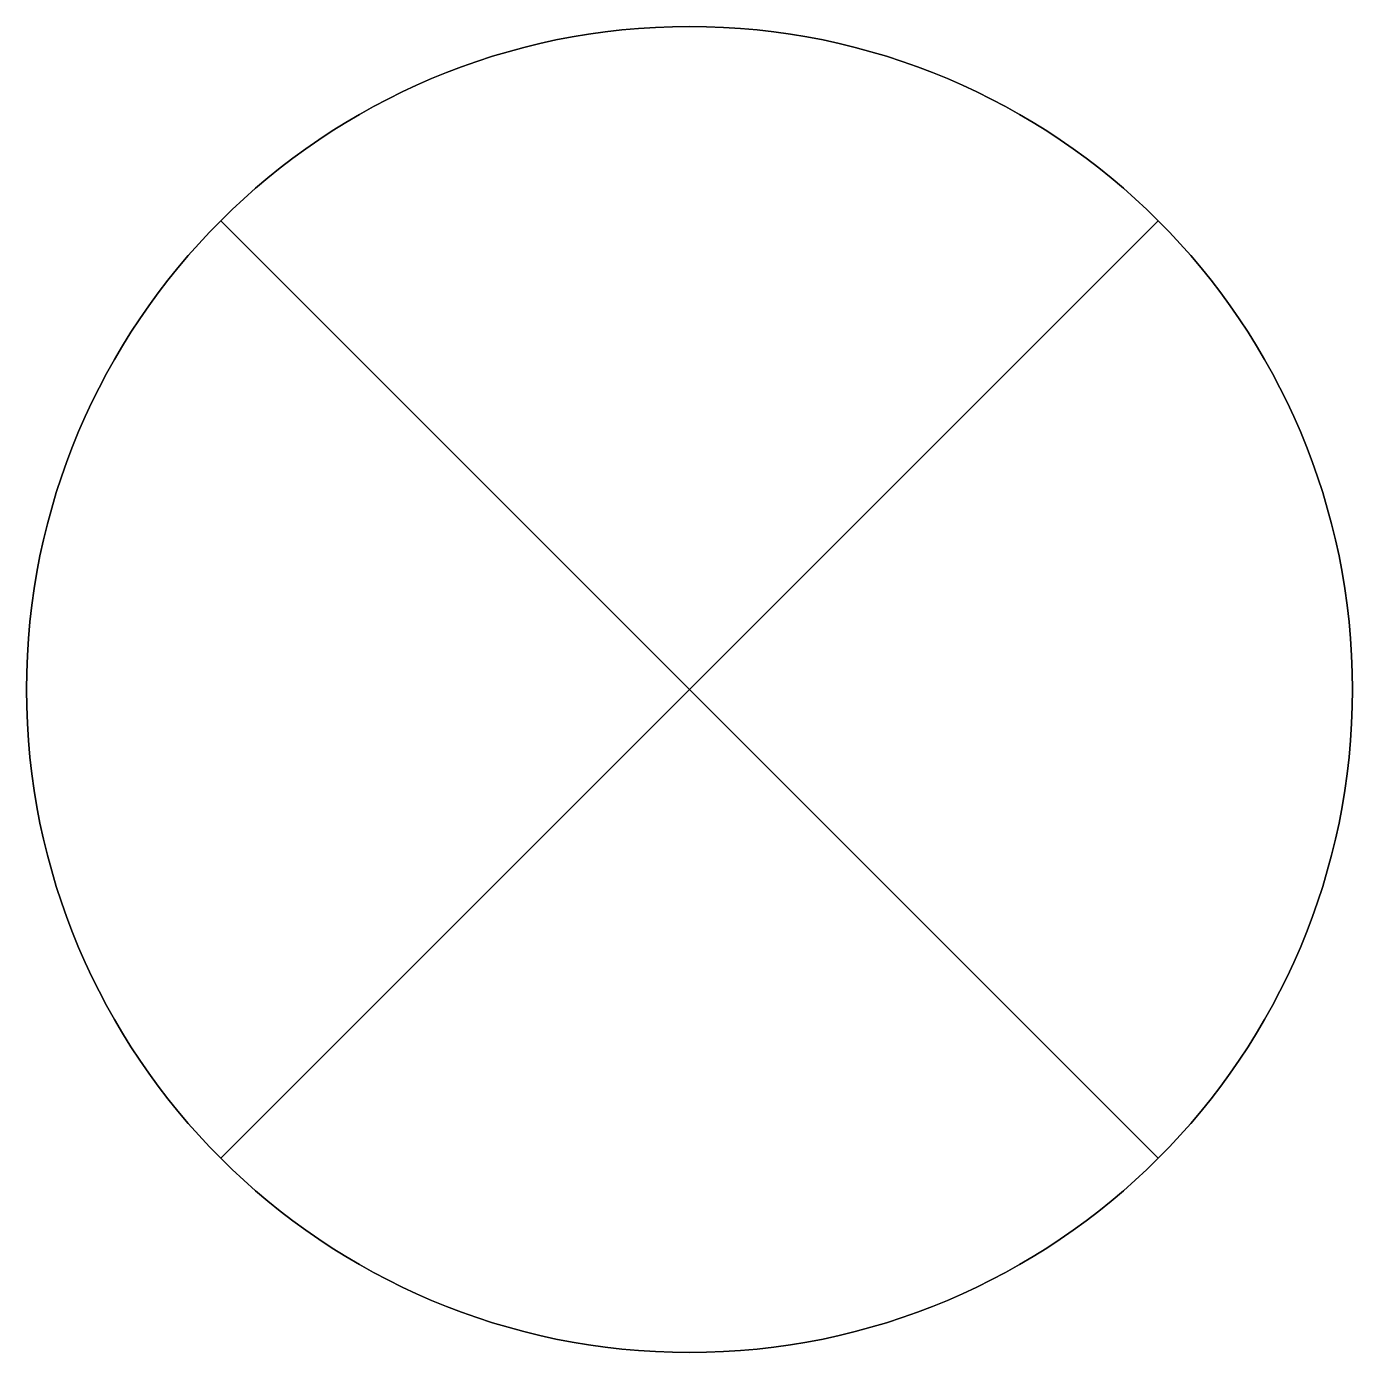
# Model space of a CAD drawing. Header units: metres. Extents: x -384 to 416, y -390 to 410.
import ezdxf

# ---------------------------------------------------------------- set-up
doc = ezdxf.new("R2010")
doc.units = ezdxf.units.M

msp = doc.modelspace()

# ---------------------------------------------------------------- linework, layer by layer
for p, q in [((-266.94, -272.34), (298.75, 293.35)), ((298.75, -272.34), (-266.94, 293.35))]:
    msp.add_line(p, q)
msp.add_lwpolyline([(415.91, 10.5, 1), (-384.09, 10.5, 1)], format="xyb", close=True)
msp.add_circle((15.91, 10.5), 400)

doc.saveas('drawing.dxf')
